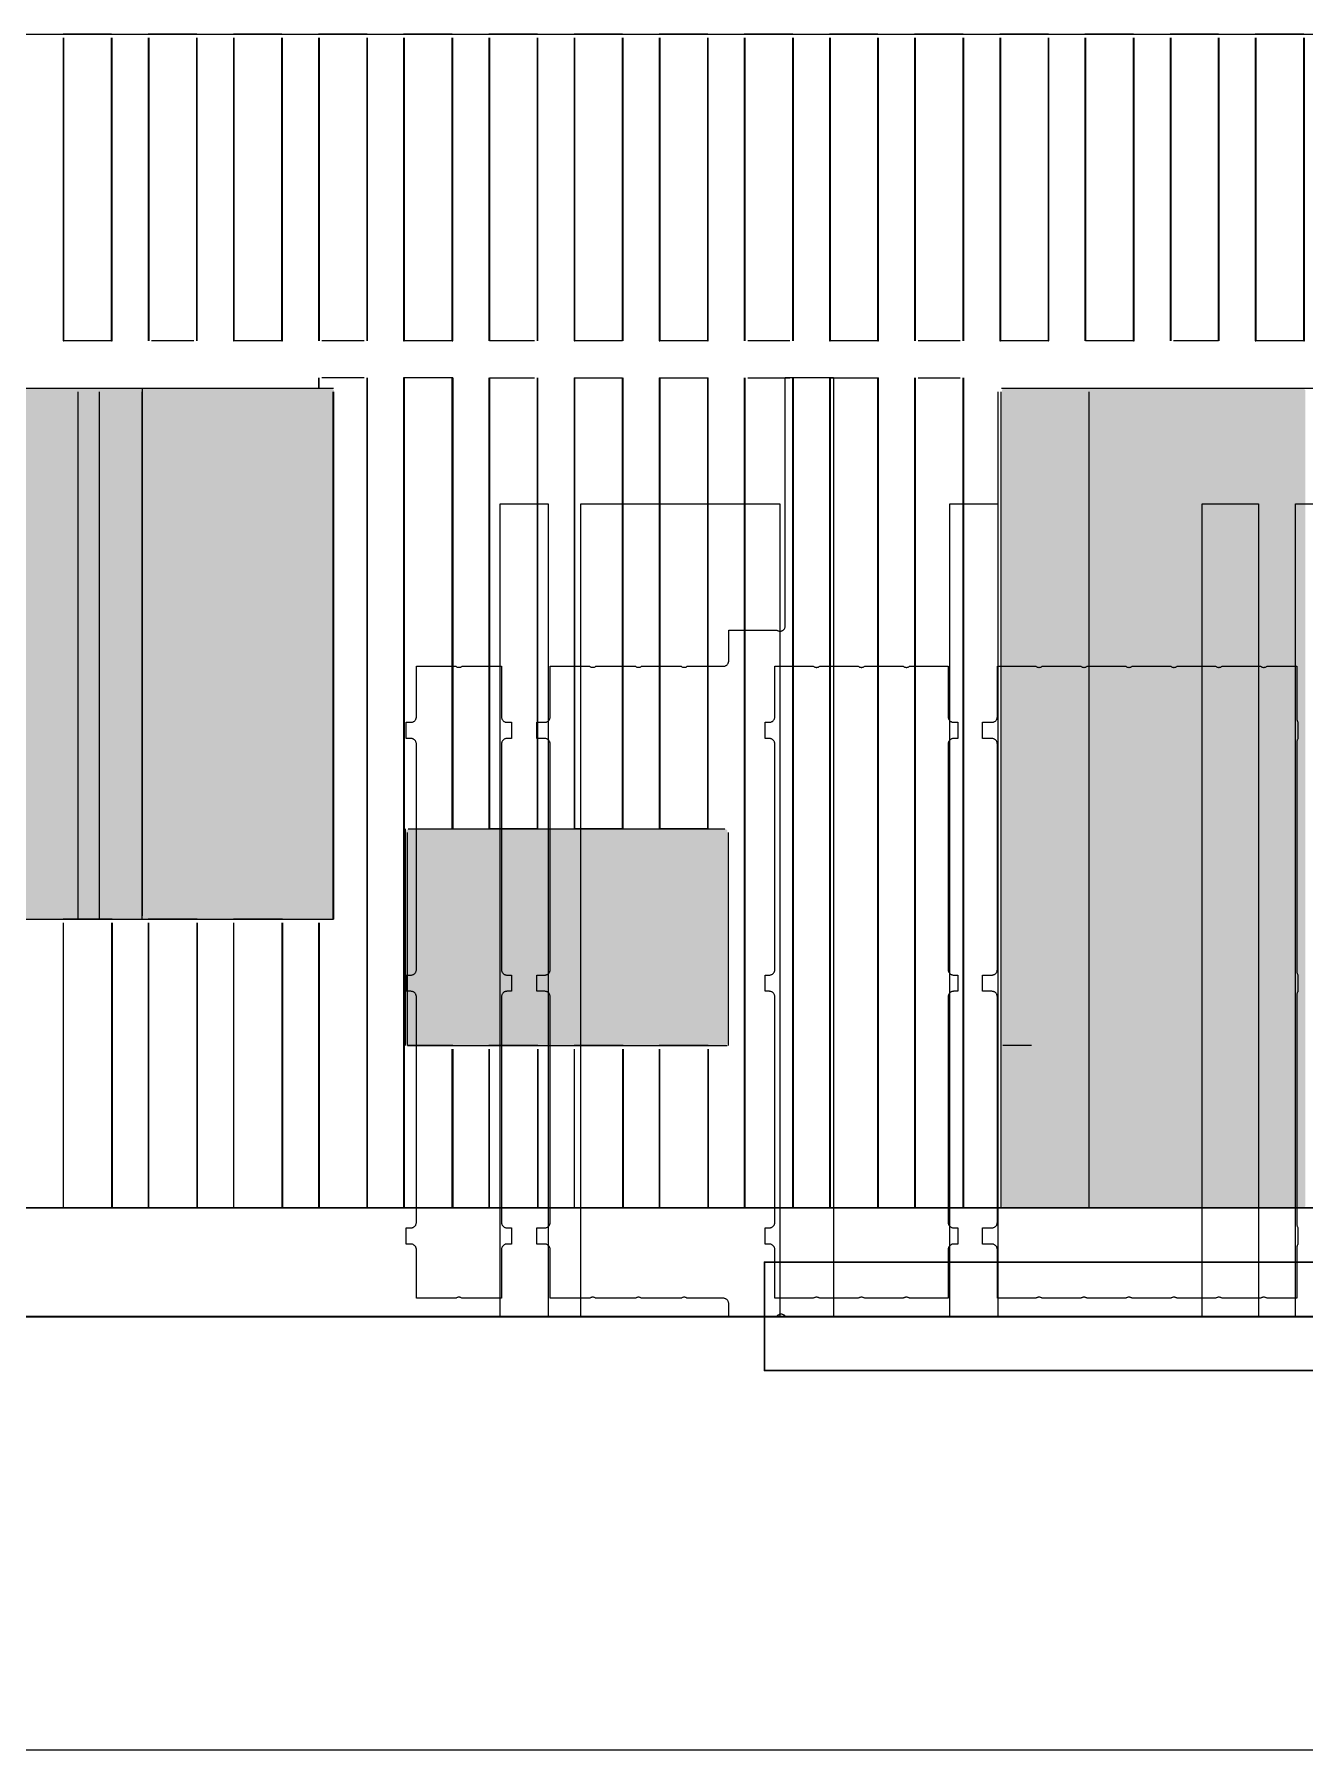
# Model space of a CAD drawing. Header units: millimetres. Extents: x 0 to 84100, y 0 to 59400.
# Drawn here: x 30615 to 34132, y 12940 to 17690 of the extents above; entities that cross this region are included whole.
import ezdxf

# ---------------------------------------------------------------- set-up
doc = ezdxf.new("R2010")
doc.units = ezdxf.units.MM
for name, color, linetype, lineweight in [('01_切断（構造・壁）', 7, 'Continuous', 35), ('09_立面の外形', 7, 'Continuous', 30), ('10_見えがかり', 7, 'Continuous', 13), ('12_見えがかり（ガラス）', 5, 'Continuous', 9), ('50_寸法', 3, 'Continuous', 9)]:
    doc.layers.add(name, color=color, linetype=linetype, lineweight=lineweight)

msp = doc.modelspace()

# ---------------------------------------------------------------- hatches: boundary and pattern name
at = {"layer": '12_見えがかり（ガラス）', "true_color": 0xdce9f2}
for points in [[(31439, 16709.7), (31444, 16704.7), (31444, 15244.7), (31439, 15239.7), (26479, 15239.7), (26474, 15244.7), (26474, 16704.7), (26479, 16709.7)], [(34129, 16709.7), (34134, 16704.7), (34134, 14444.7), (34129, 14439.7), (33299, 14439.7), (33294, 14444.7), (33294, 16704.7), (33299, 16709.7)], [(32529, 15489.7), (32534, 15484.7), (32534, 14894.7), (32529, 14889.7), (31649, 14889.7), (31644, 14894.7), (31644, 15484.7), (31649, 15489.7)]]:
    msp.add_hatch(color=8, dxfattribs=at).paths.add_polyline_path(points)

# ---------------------------------------------------------------- linework, layer by layer
at = {"layer": '01_切断（構造・壁）'}
msp.add_lwpolyline([(20194, 14139.7), (59906, 14139.7)], dxfattribs=at)
at = {"layer": '09_立面の外形'}
msp.add_lwpolyline([(55765.8, 13989.7), (32636.4, 13989.7), (32636.4, 14289.7), (34579, 14289.7), (34579, 14439.7), (23501.9, 14439.7)], dxfattribs=at)
at = {"layer": '10_見えがかり'}
for points in [[(26160.6, 17689.7), (34570.2, 17689.7)], [(30828.4, 17689.7), (30694.1, 17689.7)], [(30694.1, 17679.7), (30694.1, 16840.7)], [(30695.6, 17679.7), (30695.6, 16840.7)], [(30828.4, 16840.7), (30828.4, 17679.7)], [(30829.9, 16840.7), (30829.9, 17679.7)], [(31064.2, 17689.7), (30929.9, 17689.7)], [(30929.9, 17679.7), (30929.9, 16840.7)], [(30931.4, 17679.7), (30931.4, 16840.7)], [(31064.2, 16840.7), (31064.2, 17679.7)], [(31065.7, 16840.7), (31065.7, 17679.7)], [(31300, 17689.7), (31165.7, 17689.7)], [(31165.7, 17679.7), (31165.7, 16840.7)], [(31167.2, 17679.7), (31167.2, 16840.7)], [(31300, 16840.7), (31300, 17679.7)], [(31301.5, 16840.7), (31301.5, 17679.7)], [(31535.8, 17689.7), (31401.5, 17689.7)], [(31401.5, 17679.7), (31401.5, 16840.7)], [(31403.1, 17679.7), (31403.1, 16840.7)], [(31535.8, 16840.7), (31535.8, 17679.7)], [(31537.3, 16840.7), (31537.3, 17679.7)], [(31771.6, 17689.7), (31637.3, 17689.7)], [(31637.3, 17679.7), (31637.3, 16840.7)], [(31638.9, 17679.7), (31638.9, 16840.7)], [(31771.6, 16840.7), (31771.6, 17679.7)], [(31773.2, 16840.7), (31773.2, 17679.7)], [(32007.5, 17689.7), (31873.2, 17689.7)], [(31873.2, 17679.7), (31873.2, 16840.7)], [(31874.7, 17679.7), (31874.7, 16840.7)], [(32007.5, 16840.7), (32007.5, 17679.7)], [(32009, 16840.7), (32009, 17679.7)], [(32243.3, 17689.7), (32109, 17689.7)], [(32109, 17679.7), (32109, 16840.7)], [(32110.5, 17679.7), (32110.5, 16840.7)], [(32243.3, 16840.7), (32243.3, 17679.7)], [(32244.8, 16840.7), (32244.8, 17679.7)], [(32479.1, 17689.7), (32344.8, 17689.7)], [(32344.8, 17679.7), (32344.8, 16840.7)], [(32346.3, 17679.7), (32346.3, 16840.7)], [(32479.1, 16840.7), (32479.1, 17679.7)], [(32480.6, 16840.7), (32480.6, 17679.7)], [(32714.9, 17689.7), (32580.6, 17689.7)], [(32580.6, 17679.7), (32580.6, 16840.7)], [(32582.1, 17679.7), (32582.1, 16840.7)], [(32714.9, 16840.7), (32714.9, 17679.7)], [(32716.4, 16840.7), (32716.4, 17679.7)], [(32950.7, 17689.7), (32816.4, 17689.7)], [(32816.4, 17679.7), (32816.4, 16840.7)], [(32818, 17679.7), (32818, 16840.7)], [(32950.7, 16840.7), (32950.7, 17679.7)], [(32952.3, 16840.7), (32952.3, 17679.7)], [(33186.5, 17689.7), (33052.2, 17689.7)], [(33052.2, 17679.7), (33052.2, 16840.7)], [(33053.8, 17679.7), (33053.8, 16840.7)], [(33186.5, 16840.7), (33186.5, 17679.7)], [(33188.1, 16840.7), (33188.1, 17679.7)], [(33422.4, 17689.7), (33288.1, 17689.7)], [(33288.1, 17679.7), (33288.1, 16840.7)], [(33289.6, 17679.7), (33289.6, 16840.7)], [(33422.4, 16840.7), (33422.4, 17679.7)], [(33423.9, 16840.7), (33423.9, 17679.7)], [(33658.2, 17689.7), (33523.9, 17689.7)], [(33523.9, 17679.7), (33523.9, 16840.7)], [(33525.4, 17679.7), (33525.4, 16840.7)], [(33658.2, 16840.7), (33658.2, 17679.7)], [(33659.7, 16840.7), (33659.7, 17679.7)], [(33894, 17689.7), (33759.7, 17689.7)], [(33759.7, 17679.7), (33759.7, 16840.7)], [(33761.2, 17679.7), (33761.2, 16840.7)], [(33894, 16840.7), (33894, 17679.7)], [(33895.5, 16840.7), (33895.5, 17679.7)], [(34129.8, 17689.7), (33995.5, 17689.7)], [(33995.5, 17679.7), (33995.5, 16840.7)], [(33997, 17679.7), (33997, 16840.7)], [(34129.8, 16840.7), (34129.8, 17679.7)], [(34131.3, 16840.7), (34131.3, 17679.7)], [(30828.4, 16840.7), (30694.1, 16840.7)], [(30694.1, 16840.7), (30695.6, 16840.7)], [(30829.9, 16840.7), (30695.6, 16840.7)], [(30828.4, 16840.7), (30829.9, 16840.7)], [(31054.6, 16840.7), (30939.5, 16840.7)], [(31056.1, 16840.7), (30941, 16840.7)], [(31300, 16840.7), (31165.7, 16840.7)], [(31165.7, 16840.7), (31167.2, 16840.7)], [(31301.5, 16840.7), (31167.2, 16840.7)], [(31300, 16840.7), (31301.5, 16840.7)], [(31526.2, 16840.7), (31411.1, 16840.7)], [(31527.8, 16840.7), (31412.7, 16840.7)], [(31771.6, 16840.7), (31637.3, 16840.7)], [(31637.3, 16840.7), (31638.9, 16840.7)], [(31773.2, 16840.7), (31638.9, 16840.7)], [(31771.6, 16840.7), (31773.2, 16840.7)], [(31999.4, 16840.7), (31874.7, 16840.7)], [(31997.9, 16840.7), (31882.8, 16840.7)], [(32243.3, 16840.7), (32109, 16840.7)], [(32109, 16840.7), (32110.5, 16840.7)], [(32235.2, 16840.7), (32110.5, 16840.7)], [(32479.1, 16840.7), (32344.8, 16840.7)], [(32344.8, 16840.7), (32346.3, 16840.7)], [(32480.6, 16840.7), (32346.3, 16840.7)], [(32479.1, 16840.7), (32480.6, 16840.7)], [(32705.3, 16840.7), (32590.2, 16840.7)], [(32706.8, 16840.7), (32591.7, 16840.7)], [(32950.7, 16840.7), (32816.4, 16840.7)], [(32816.4, 16840.7), (32818, 16840.7)], [(32952.3, 16840.7), (32818, 16840.7)], [(32950.7, 16840.7), (32952.3, 16840.7)], [(33176.9, 16840.7), (33061.8, 16840.7)], [(33178.5, 16840.7), (33063.4, 16840.7)], [(33422.4, 16840.7), (33288.1, 16840.7)], [(33288.1, 16840.7), (33289.6, 16840.7)], [(33423.9, 16840.7), (33289.6, 16840.7)], [(33422.4, 16840.7), (33423.9, 16840.7)], [(33659.7, 16840.7), (33525.4, 16840.7)], [(33658.2, 16840.7), (33533.5, 16840.7)], [(33658.2, 16840.7), (33659.7, 16840.7)], [(33894, 16840.7), (33769.3, 16840.7)], [(33885.9, 16840.7), (33770.8, 16840.7)], [(34129.8, 16840.7), (33995.5, 16840.7)], [(33995.5, 16840.7), (33997, 16840.7)], [(34131.3, 16840.7), (33997, 16840.7)], [(34129.8, 16840.7), (34131.3, 16840.7)], [(31401.5, 16738.7), (31401.5, 16709.7)], [(31403.1, 16709.7), (31403.1, 16738.7)], [(31526.2, 16738.7), (31411.1, 16738.7)], [(31527.8, 16738.7), (31412.7, 16738.7)], [(31535.8, 14439.7), (31535.8, 16738.7)], [(31537.3, 14439.7), (31537.3, 16738.7)], [(31771.6, 16738.7), (31637.3, 16738.7)], [(31637.3, 16738.7), (31638.9, 16738.7)], [(31637.3, 16738.7), (31637.3, 14439.7)], [(31773.2, 16738.7), (31638.9, 16738.7)], [(31638.9, 16738.7), (31638.9, 14439.7)], [(31771.6, 15489.7), (31771.6, 16738.7)], [(31771.6, 16738.7), (31773.2, 16738.7)], [(31773.2, 16738.7), (31773.2, 15489.7)], [(31873.2, 16738.7), (31873.2, 15489.7)], [(31874.7, 16738.7), (31874.7, 15489.7)], [(31874.7, 16738.7), (31999.4, 16738.7)], [(31882.8, 16738.7), (31997.9, 16738.7)], [(32007.5, 15489.7), (32007.5, 16738.7)], [(32009, 15489.7), (32009, 16738.7)], [(32109, 16738.7), (32109, 15489.7)], [(32109, 16738.7), (32110.5, 16738.7)], [(32109, 16738.7), (32243.3, 16738.7)], [(32110.5, 16738.7), (32110.5, 15489.7)], [(32110.5, 16738.7), (32235.2, 16738.7)], [(32243.3, 15489.7), (32243.3, 16738.7)], [(32244.8, 15489.7), (32244.8, 16738.7)], [(32344.8, 16738.7), (32344.8, 15489.7)], [(32344.8, 16738.7), (32346.3, 16738.7)], [(32344.8, 16738.7), (32479.1, 16738.7)], [(32346.3, 16738.7), (32346.3, 15489.7)], [(32346.3, 16738.7), (32480.6, 16738.7)], [(32479.1, 15489.7), (32479.1, 16738.7)], [(32479.1, 16738.7), (32480.6, 16738.7)], [(32480.6, 15489.7), (32480.6, 16738.7)], [(32580.6, 16738.7), (32580.6, 14439.7)], [(32582.1, 16738.7), (32582.1, 14439.7)], [(32590.2, 16738.7), (32705.3, 16738.7)], [(32591.7, 16738.7), (32706.8, 16738.7)], [(32714.9, 14439.7), (32714.9, 16738.7)], [(32716.4, 14439.7), (32716.4, 16738.7)], [(32816.4, 16738.7), (32816.4, 14439.7)], [(32816.4, 16738.7), (32818, 16738.7)], [(32816.4, 16738.7), (32950.7, 16738.7)], [(32818, 16738.7), (32818, 14439.7)], [(32818, 16738.7), (32952.3, 16738.7)], [(32950.7, 14439.7), (32950.7, 16738.7)], [(32950.7, 16738.7), (32952.3, 16738.7)], [(32952.3, 14439.7), (32952.3, 16738.7)], [(33052.2, 16738.7), (33052.2, 14439.7)], [(33053.8, 16738.7), (33053.8, 14439.7)], [(33061.8, 16738.7), (33176.9, 16738.7)], [(33063.4, 16738.7), (33178.5, 16738.7)], [(33186.5, 14439.7), (33186.5, 16738.7)], [(33188.1, 14439.7), (33188.1, 16738.7)], [(26469.1, 16709.7), (31442.8, 16709.7)], [(30735.6, 15239.7), (30735.6, 16699.7)], [(30794.7, 15239.7), (30794.7, 16699.7)], [(30795, 15239.7), (30795, 16699.7)], [(30913.4, 15239.7), (30913.4, 16699.7)], [(30913.7, 15249.1), (30913.7, 16707.9)], [(31401.5, 16709.7), (31403.1, 16709.7)], [(31401.5, 16709.7), (31441.2, 16709.7)], [(31403.1, 16709.7), (31442.8, 16709.7)], [(31441.2, 16709.7), (31442.8, 16709.7)], [(31441.2, 16699.7), (31441.2, 15239.7)], [(31442.8, 16699.7), (31442.8, 15239.7)], [(31442.8, 16699.7), (31442.8, 15239.7)], [(33283.2, 14439.7), (33283.2, 16699.7)], [(33293.1, 16709.7), (34566.3, 16709.7)], [(33535.4, 14439.7), (33535.4, 16699.7)], [(31640.3, 15489.7), (31640.3, 14889.7)], [(31641.8, 14889.7), (31641.8, 15489.7)], [(31641.8, 15489.7), (31641.8, 14889.7)], [(31649.7, 15489.7), (31771.6, 15489.7)], [(31651.2, 15489.7), (31773.2, 15489.7)], [(31651.8, 15489.7), (32527, 15489.7)], [(31771.6, 15489.7), (31773.2, 15489.7)], [(31873.2, 15489.7), (32007.5, 15489.7)], [(31873.2, 15489.7), (31874.7, 15489.7)], [(32009, 15489.7), (31874.7, 15489.7)], [(32007.5, 15489.7), (32009, 15489.7)], [(32109, 15489.7), (32243.3, 15489.7)], [(32109, 15489.7), (32110.5, 15489.7)], [(32244.8, 15489.7), (32110.5, 15489.7)], [(32243.3, 15489.7), (32244.8, 15489.7)], [(32344.8, 15489.7), (32479.1, 15489.7)], [(32344.8, 15489.7), (32346.3, 15489.7)], [(32480.6, 15489.7), (32346.3, 15489.7)], [(32479.1, 15489.7), (32480.6, 15489.7)], [(32537, 14889.7), (32537, 15479.7)], [(26469.1, 15239.7), (31442.8, 15239.7)], [(30828.4, 15239.7), (30694.1, 15239.7)], [(30694.1, 15239.7), (30695.6, 15239.7)], [(30694.1, 15229.7), (30694.1, 14439.7)], [(30829.9, 15239.7), (30695.6, 15239.7)], [(30695.6, 14439.7), (30695.6, 15229.7)], [(30828.4, 15239.7), (30829.9, 15239.7)], [(30828.4, 15229.7), (30828.4, 14439.7)], [(30829.9, 15229.7), (30829.9, 14439.7)], [(31064.2, 15239.7), (30929.9, 15239.7)], [(30929.9, 15239.7), (30931.4, 15239.7)], [(30929.9, 15229.7), (30929.9, 14439.7)], [(31065.7, 15239.7), (30931.4, 15239.7)], [(30931.4, 14439.7), (30931.4, 15229.7)], [(31064.2, 15239.7), (31065.7, 15239.7)], [(31064.2, 15229.7), (31064.2, 14439.7)], [(31065.7, 15229.7), (31065.7, 14439.7)], [(31300, 15239.7), (31165.7, 15239.7)], [(31165.7, 15239.7), (31167.2, 15239.7)], [(31165.7, 15229.7), (31165.7, 14439.7)], [(31301.5, 15239.7), (31167.2, 15239.7)], [(31167.2, 14439.7), (31167.2, 15229.7)], [(31300, 15239.7), (31301.5, 15239.7)], [(31300, 15229.7), (31300, 14439.7)], [(31301.5, 15229.7), (31301.5, 14439.7)], [(31401.5, 15239.7), (31403.1, 15239.7)], [(31401.5, 15239.7), (31441.2, 15239.7)], [(31401.5, 15229.7), (31401.5, 14439.7)], [(31403.1, 15239.7), (31442.8, 15239.7)], [(31403.1, 15229.7), (31403.1, 14439.7)], [(31441.2, 15239.7), (31442.8, 15239.7)], [(31771.6, 14889.7), (31649.7, 14889.7)], [(31773.2, 14889.7), (31651.2, 14889.7)], [(31651.8, 14889.7), (32527, 14889.7)], [(31771.6, 14889.7), (31773.2, 14889.7)], [(31771.6, 14439.7), (31771.6, 14879.7)], [(31773.2, 14879.7), (31773.2, 14439.7)], [(32007.5, 14889.7), (31873.2, 14889.7)], [(31873.2, 14889.7), (31874.7, 14889.7)], [(31873.2, 14879.7), (31873.2, 14439.7)], [(32009, 14889.7), (31874.7, 14889.7)], [(31874.7, 14439.7), (31874.7, 14879.7)], [(32007.5, 14889.7), (32009, 14889.7)], [(32007.5, 14879.7), (32007.5, 14439.7)], [(32009, 14879.7), (32009, 14439.7)], [(32243.3, 14889.7), (32109, 14889.7)], [(32109, 14889.7), (32110.5, 14889.7)], [(32109, 14879.7), (32109, 14439.7)], [(32244.8, 14889.7), (32110.5, 14889.7)], [(32110.5, 14439.7), (32110.5, 14879.7)], [(32243.3, 14889.7), (32244.8, 14889.7)], [(32243.3, 14879.7), (32243.3, 14439.7)], [(32244.8, 14879.7), (32244.8, 14439.7)], [(32479.1, 14889.7), (32344.8, 14889.7)], [(32344.8, 14889.7), (32346.3, 14889.7)], [(32344.8, 14879.7), (32344.8, 14439.7)], [(32480.6, 14889.7), (32346.3, 14889.7)], [(32346.3, 14439.7), (32346.3, 14879.7)], [(32479.1, 14889.7), (32480.6, 14889.7)], [(32479.1, 14879.7), (32479.1, 14439.7)], [(32480.6, 14879.7), (32480.6, 14439.7)], [(33376.2, 14889.7), (33296.8, 14889.7)], [(26164.3, 14439.7), (33283.2, 14439.7)], [(30694.1, 14439.7), (30695.6, 14439.7)], [(30694.1, 14439.7), (30828.4, 14439.7)], [(30695.6, 14439.7), (30829.9, 14439.7)], [(30828.4, 14439.7), (30829.9, 14439.7)], [(30929.9, 14439.7), (30931.4, 14439.7)], [(30929.9, 14439.7), (31064.2, 14439.7)], [(30931.4, 14439.7), (31065.7, 14439.7)], [(31064.2, 14439.7), (31065.7, 14439.7)], [(31165.7, 14439.7), (31167.2, 14439.7)], [(31165.7, 14439.7), (31300, 14439.7)], [(31167.2, 14439.7), (31301.5, 14439.7)], [(31300, 14439.7), (31301.5, 14439.7)], [(31401.5, 14439.7), (31535.8, 14439.7)], [(31401.5, 14439.7), (31403.1, 14439.7)], [(31537.3, 14439.7), (31403.1, 14439.7)], [(31535.8, 14439.7), (31537.3, 14439.7)], [(31637.3, 14439.7), (31638.9, 14439.7)], [(31637.3, 14439.7), (31771.6, 14439.7)], [(31638.9, 14439.7), (31773.2, 14439.7)], [(31771.6, 14439.7), (31773.2, 14439.7)], [(31873.2, 14439.7), (31874.7, 14439.7)], [(31873.2, 14439.7), (32007.5, 14439.7)], [(31874.7, 14439.7), (32009, 14439.7)], [(32007.5, 14439.7), (32009, 14439.7)], [(32109, 14439.7), (32110.5, 14439.7)], [(32109, 14439.7), (32243.3, 14439.7)], [(32110.5, 14439.7), (32244.8, 14439.7)], [(32243.3, 14439.7), (32244.8, 14439.7)], [(32344.8, 14439.7), (32346.3, 14439.7)], [(32344.8, 14439.7), (32479.1, 14439.7)], [(32346.3, 14439.7), (32480.6, 14439.7)], [(32479.1, 14439.7), (32480.6, 14439.7)], [(32580.6, 14439.7), (32714.9, 14439.7)], [(32580.6, 14439.7), (32582.1, 14439.7)], [(32716.4, 14439.7), (32582.1, 14439.7)], [(32714.9, 14439.7), (32716.4, 14439.7)], [(32816.4, 14439.7), (32950.7, 14439.7)], [(32816.4, 14439.7), (32818, 14439.7)], [(32952.3, 14439.7), (32818, 14439.7)], [(32950.7, 14439.7), (32952.3, 14439.7)], [(33052.2, 14439.7), (33186.5, 14439.7)], [(33052.2, 14439.7), (33053.8, 14439.7)], [(33188.1, 14439.7), (33053.8, 14439.7)], [(33186.5, 14439.7), (33188.1, 14439.7)], [(33283.2, 14439.7), (33290.9, 14439.7)], [(33386.1, 14439.7), (33296.8, 14439.7)], [(33386.7, 14439.7), (33403.2, 14439.7)], [(33403.2, 14439.7), (33436.3, 14439.7)], [(33436.3, 14439.7), (33469.3, 14439.7)], [(33469.3, 14439.7), (33502.4, 14439.7)], [(33535.4, 14439.7), (33502.4, 14439.7)], [(33535.4, 14439.7), (33537.4, 14439.7)], [(33537.4, 14439.7), (33539.4, 14439.7)], [(33539.4, 14439.7), (33541.3, 14439.7)], [(33545.3, 14439.7), (33547.2, 14439.7)], [(33547.2, 14439.7), (33549.2, 14439.7)], [(33549.2, 14439.7), (33551.2, 14439.7)], [(33555.1, 14439.7), (33557.1, 14439.7)], [(33557.1, 14439.7), (33559, 14439.7)], [(34158.6, 14439.7), (33569.5, 14439.7)], [(32636.4, 13989.7), (32636.4, 14289.7)], [(32636.4, 14289.7), (34572.3, 14289.7)], [(32636.4, 13989.7), (34831.7, 13989.7)]]:
    msp.add_lwpolyline(points, dxfattribs=at)
at = {"layer": '12_立面_外構・樹木'}
for points in [[(32005.9, 14339.7), (32005.9, 14340.1), (32005.9, 14384.3), (32005.9, 14384.7), (32006.3, 14384.7), (32028.2, 14384.7), (32029.6, 14384.8), (32031.1, 14385), (32032.5, 14385.4), (32033.9, 14385.8), (32035.2, 14386.5), (32036.5, 14387.2), (32037.7, 14388.1), (32038.8, 14389.1), (32039.8, 14390.2), (32040.6, 14391.4), (32041.4, 14392.6), (32042, 14394), (32042.5, 14395.4), (32042.9, 14396.8), (32043.1, 14398.2), (32043.2, 14399.7), (32043.2, 15024.7), (32043.1, 15026.2), (32042.9, 15027.6), (32042.5, 15029.1), (32042, 15030.4), (32041.4, 15031.8), (32040.6, 15033), (32039.8, 15034.2), (32038.8, 15035.3), (32037.7, 15036.3), (32036.5, 15037.2), (32035.2, 15037.9), (32033.9, 15038.6), (32032.5, 15039.1), (32031.1, 15039.4), (32029.6, 15039.6), (32028.2, 15039.7), (32006.3, 15039.7), (32005.9, 15039.7), (32005.9, 15040.1), (32005.9, 15084.3), (32005.9, 15084.7), (32006.3, 15084.7), (32028.2, 15084.7), (32029.6, 15084.8), (32031.1, 15085), (32032.5, 15085.4), (32033.9, 15085.8), (32035.2, 15086.5), (32036.5, 15087.2), (32037.7, 15088.1), (32038.8, 15089.1), (32039.8, 15090.2), (32040.6, 15091.4), (32041.4, 15092.6), (32042, 15094), (32042.5, 15095.4), (32042.9, 15096.8), (32043.1, 15098.2), (32043.2, 15099.7), (32043.2, 15724.7), (32043.1, 15726.2), (32042.9, 15727.6), (32042.5, 15729.1), (32042, 15730.4), (32041.4, 15731.8), (32040.6, 15733), (32039.8, 15734.2), (32038.8, 15735.3), (32037.7, 15736.3), (32036.5, 15737.2), (32035.2, 15737.9), (32033.9, 15738.6), (32032.5, 15739.1), (32031.1, 15739.4), (32029.6, 15739.6), (32028.2, 15739.7), (32006.3, 15739.7), (32005.9, 15739.7), (32005.9, 15740.1), (32005.9, 15784.3), (32005.9, 15784.7), (32006.3, 15784.7), (32028.2, 15784.7), (32029.6, 15784.8), (32031.1, 15785), (32032.5, 15785.4), (32033.9, 15785.8), (32035.2, 15786.5), (32036.5, 15787.2), (32037.7, 15788.1), (32038.8, 15789.1), (32039.8, 15790.2), (32040.6, 15791.4), (32041.4, 15792.6), (32042, 15794), (32042.5, 15795.4), (32042.9, 15796.8), (32043.1, 15798.2), (32043.2, 15799.7), (32043.2, 15939.3), (32043.2, 15939.7), (32043.5, 15939.7), (32151.8, 15939.7), (32152.1, 15939.7), (32152.3, 15939.6), (32153.2, 15939), (32154.5, 15938.3), (32155.9, 15937.7), (32157.3, 15937.3), (32158.7, 15937), (32160.2, 15936.9), (32161.7, 15936.9), (32163.1, 15937), (32164.6, 15937.3), (32166, 15937.7), (32167.4, 15938.3), (32168.6, 15939), (32169.6, 15939.6), (32169.7, 15939.7), (32170.1, 15939.7), (32278.3, 15939.7), (32278.7, 15939.7), (32278.9, 15939.6), (32279.8, 15939), (32281.1, 15938.3), (32282.5, 15937.7), (32283.9, 15937.3), (32285.3, 15937), (32286.8, 15936.9), (32288.2, 15936.9), (32289.7, 15937), (32291.2, 15937.3), (32292.6, 15937.7), (32293.9, 15938.3), (32295.2, 15939), (32296.2, 15939.6), (32296.3, 15939.7), (32296.7, 15939.7), (32404.9, 15939.7), (32405.3, 15939.7), (32405.4, 15939.6), (32406.4, 15939), (32407.7, 15938.3), (32409, 15937.7), (32410.4, 15937.3), (32411.9, 15937), (32413.3, 15936.9), (32414.8, 15936.9), (32416.3, 15937), (32417.7, 15937.3), (32419.1, 15937.7), (32420.5, 15938.3), (32421.8, 15939), (32422.7, 15939.6), (32422.9, 15939.7), (32423.2, 15939.7), (32522.4, 15939.7), (32523.8, 15939.8), (32525.3, 15940), (32526.7, 15940.4), (32528.1, 15940.8), (32529.4, 15941.5), (32530.7, 15942.2), (32531.9, 15943.1), (32533, 15944.1), (32534, 15945.2), (32534.8, 15946.4), (32535.6, 15947.6), (32536.2, 15949), (32536.7, 15950.4), (32537.1, 15951.8), (32537.3, 15953.2), (32537.4, 15954.7), (32537.4, 16039.3), (32537.4, 16039.7), (32537.7, 16039.7), (32670.1, 16039.7), (32670.5, 16039.7), (32670.8, 16039.5), (32671.3, 16039.1), (32672.6, 16038.5), (32673.9, 16037.9), (32675.3, 16037.5), (32676.7, 16037.2), (32678.2, 16037), (32679.6, 16037), (32681, 16037.1), (32682.4, 16037.4), (32683.8, 16037.8), (32685.2, 16038.3), (32686.5, 16038.9), (32687.7, 16039.7), (32688.8, 16040.6), (32689.9, 16041.6), (32690.8, 16042.7), (32691.7, 16043.8), (32692.4, 16045.1), (32693, 16046.4), (32693.5, 16047.7), (32693.8, 16049.1), (32694, 16050.6), (32694.1, 16052), (32694.1, 16739.3), (32694.1, 16739.7), (32694.4, 16739.7), (32826.8, 16739.7), (32827.2, 16739.7), (32827.2, 16739.3), (32827.2, 14140.1), (32827.2, 14139.7), (32826.8, 14139.7), (32694.4, 14139.7), (32694.1, 14139.7), (32693.8, 14140), (32693.4, 14140.5), (32692.4, 14141.6), (32691.2, 14142.5), (32690, 14143.3), (32688.7, 14144), (32687.3, 14144.6), (32685.9, 14145), (32684.5, 14145.3), (32683, 14145.4), (32681.6, 14145.4), (32680.1, 14145.3), (32678.6, 14145), (32677.2, 14144.6), (32675.9, 14144), (32674.6, 14143.3), (32673.4, 14142.5), (32672.2, 14141.6), (32671.2, 14140.5), (32670.8, 14140), (32670.5, 14139.7), (32670.1, 14139.7), (32537.7, 14139.7), (32537.4, 14139.7), (32537.4, 14140.1), (32537.4, 14174.7), (32537.3, 14176.2), (32537.1, 14177.6), (32536.7, 14179.1), (32536.2, 14180.4), (32535.6, 14181.8), (32534.8, 14183), (32534, 14184.2), (32533, 14185.3), (32531.9, 14186.3), (32530.7, 14187.2), (32529.4, 14187.9), (32528.1, 14188.6), (32526.7, 14189.1), (32525.3, 14189.4), (32523.8, 14189.6), (32522.4, 14189.7), (32423.2, 14189.7), (32422.9, 14189.7), (32422.7, 14189.8), (32421.8, 14190.4), (32420.5, 14191.1), (32419.1, 14191.7), (32417.7, 14192.1), (32416.3, 14192.4), (32414.8, 14192.6), (32413.3, 14192.6), (32411.9, 14192.4), (32410.4, 14192.1), (32409, 14191.7), (32407.7, 14191.1), (32406.4, 14190.4), (32405.4, 14189.8), (32405.3, 14189.7), (32404.9, 14189.7), (32296.7, 14189.7), (32296.3, 14189.7), (32296.2, 14189.8), (32295.2, 14190.4), (32293.9, 14191.1), (32292.6, 14191.7), (32291.2, 14192.1), (32289.7, 14192.4), (32288.2, 14192.6), (32286.8, 14192.6), (32285.3, 14192.4), (32283.9, 14192.1), (32282.5, 14191.7), (32281.1, 14191.1), (32279.8, 14190.4), (32278.9, 14189.8), (32278.7, 14189.7), (32278.3, 14189.7), (32170.1, 14189.7), (32169.7, 14189.7), (32169.6, 14189.8), (32168.6, 14190.4), (32167.4, 14191.1), (32166, 14191.7), (32164.6, 14192.1), (32163.1, 14192.4), (32161.7, 14192.6), (32160.2, 14192.6), (32158.7, 14192.4), (32157.3, 14192.1), (32155.9, 14191.7), (32154.5, 14191.1), (32153.2, 14190.4), (32152.3, 14189.8), (32152.1, 14189.7), (32151.8, 14189.7), (32043.5, 14189.7), (32043.2, 14189.7), (32043.2, 14190.1), (32043.2, 14324.7), (32043.1, 14326.2), (32042.9, 14327.6), (32042.5, 14329.1), (32042, 14330.4), (32041.4, 14331.8), (32040.6, 14333), (32039.8, 14334.2), (32038.8, 14335.3), (32037.7, 14336.3), (32036.5, 14337.2), (32035.2, 14337.9), (32033.9, 14338.6), (32032.5, 14339.1), (32031.1, 14339.4), (32029.6, 14339.6), (32028.2, 14339.7), (32006.3, 14339.7), (32005.9, 14339.7)], [(31904.5, 14139.7), (31904.5, 14140.1), (31904.5, 16389.3), (31904.5, 16389.7), (31904.9, 16389.7), (32037.3, 16389.7), (32037.6, 16389.7), (32037.7, 16389.3), (32037.7, 14140.1), (32037.6, 14139.7), (32037.3, 14139.7), (31904.9, 14139.7), (31904.5, 14139.7)], [(32128.2, 14139.7), (32128.2, 14140.1), (32128.2, 16389.3), (32128.2, 16389.7), (32128.6, 16389.7), (32678.4, 16389.7), (32678.8, 16389.7), (32678.8, 16389.3), (32678.8, 14140.1), (32678.8, 14139.7), (32678.4, 14139.7), (32128.6, 14139.7), (32128.2, 14139.7)], [(33149.7, 14139.7), (33149.6, 14140.1), (33149.6, 16389.3), (33149.7, 16389.7), (33150, 16389.7), (33282.4, 16389.7), (33282.8, 16389.7), (33282.8, 16389.3), (33282.8, 14140.1), (33282.8, 14139.7), (33282.4, 14139.7), (33150, 14139.7), (33149.7, 14139.7)], [(33848.8, 14139.7), (33848.8, 14140.1), (33848.8, 16389.3), (33848.8, 16389.7), (33849.1, 16389.7), (34003.6, 16389.7), (34004, 16389.7), (34004, 16389.3), (34004, 14140.1), (34004, 14139.7), (34003.6, 14139.7), (33849.1, 14139.7), (33848.8, 14139.7)], [(34107, 14139.7), (34107, 14140.1), (34107, 16389.3), (34107, 16389.7), (34107.4, 16389.7), (34239.8, 16389.7), (34240.1, 16389.7), (34240.2, 16389.3), (34240.2, 14140.1), (34240.1, 14139.7), (34239.8, 14139.7), (34107.4, 14139.7), (34107, 14139.7)], [(31644.4, 14339.7), (31644.3, 14340.1), (31644.3, 14384.3), (31644.4, 14384.7), (31644.7, 14384.7), (31657.5, 14384.7), (31659, 14384.8), (31660.5, 14385), (31661.9, 14385.4), (31663.3, 14385.8), (31664.6, 14386.5), (31665.9, 14387.2), (31667, 14388.1), (31668.1, 14389.1), (31669.1, 14390.2), (31670, 14391.4), (31670.8, 14392.6), (31671.4, 14394), (31671.9, 14395.4), (31672.2, 14396.8), (31672.5, 14398.2), (31672.5, 14399.7), (31672.5, 15024.7), (31672.5, 15026.2), (31672.2, 15027.6), (31671.9, 15029.1), (31671.4, 15030.4), (31670.8, 15031.8), (31670, 15033), (31669.1, 15034.2), (31668.1, 15035.3), (31667, 15036.3), (31665.9, 15037.2), (31664.6, 15037.9), (31663.3, 15038.6), (31661.9, 15039.1), (31660.5, 15039.4), (31659, 15039.6), (31657.5, 15039.7), (31644.7, 15039.7), (31644.4, 15039.7), (31644.3, 15040.1), (31644.3, 15084.3), (31644.4, 15084.7), (31644.7, 15084.7), (31657.5, 15084.7), (31659, 15084.8), (31660.5, 15085), (31661.9, 15085.4), (31663.3, 15085.8), (31664.6, 15086.5), (31665.9, 15087.2), (31667, 15088.1), (31668.1, 15089.1), (31669.1, 15090.2), (31670, 15091.4), (31670.8, 15092.6), (31671.4, 15094), (31671.9, 15095.4), (31672.2, 15096.8), (31672.5, 15098.2), (31672.5, 15099.7), (31672.5, 15724.7), (31672.5, 15726.2), (31672.2, 15727.6), (31671.9, 15729.1), (31671.4, 15730.4), (31670.8, 15731.8), (31670, 15733), (31669.1, 15734.2), (31668.1, 15735.3), (31667, 15736.3), (31665.9, 15737.2), (31664.6, 15737.9), (31663.3, 15738.6), (31661.9, 15739.1), (31660.5, 15739.4), (31659, 15739.6), (31657.5, 15739.7), (31644.7, 15739.7), (31644.4, 15739.7), (31644.3, 15740.1), (31644.3, 15784.3), (31644.4, 15784.7), (31644.7, 15784.7), (31657.5, 15784.7), (31659, 15784.8), (31660.5, 15785), (31661.9, 15785.4), (31663.3, 15785.8), (31664.6, 15786.5), (31665.9, 15787.2), (31667, 15788.1), (31668.1, 15789.1), (31669.1, 15790.2), (31670, 15791.4), (31670.8, 15792.6), (31671.4, 15794), (31671.9, 15795.4), (31672.2, 15796.8), (31672.5, 15798.2), (31672.5, 15799.7), (31672.5, 15939.3), (31672.5, 15939.7), (31672.9, 15939.7), (31781.1, 15939.7), (31781.5, 15939.7), (31781.7, 15939.6), (31782.6, 15939), (31783.9, 15938.3), (31785.3, 15937.7), (31786.7, 15937.3), (31788.1, 15937), (31789.6, 15936.9), (31791, 15936.9), (31792.5, 15937), (31793.9, 15937.3), (31795.4, 15937.7), (31796.7, 15938.3), (31798, 15939), (31799, 15939.6), (31799.1, 15939.7), (31799.5, 15939.7), (31907.7, 15939.7), (31908.1, 15939.7), (31908.1, 15939.3), (31908.1, 15799.7), (31908.2, 15798.2), (31908.4, 15796.8), (31908.7, 15795.4), (31909.2, 15794), (31909.9, 15792.6), (31910.6, 15791.4), (31911.5, 15790.2), (31912.5, 15789.1), (31913.6, 15788.1), (31914.8, 15787.2), (31916, 15786.5), (31917.3, 15785.8), (31918.7, 15785.4), (31920.2, 15785), (31921.6, 15784.8), (31923.1, 15784.7), (31935.9, 15784.7), (31936.2, 15784.7), (31936.3, 15784.3), (31936.3, 15740.1), (31936.2, 15739.7), (31935.9, 15739.7), (31923.1, 15739.7), (31921.6, 15739.6), (31920.2, 15739.4), (31918.7, 15739.1), (31917.3, 15738.6), (31916, 15737.9), (31914.8, 15737.2), (31913.6, 15736.3), (31912.5, 15735.3), (31911.5, 15734.2), (31910.6, 15733), (31909.9, 15731.8), (31909.2, 15730.4), (31908.7, 15729.1), (31908.4, 15727.6), (31908.2, 15726.2), (31908.1, 15724.7), (31908.1, 15099.7), (31908.2, 15098.2), (31908.4, 15096.8), (31908.7, 15095.4), (31909.2, 15094), (31909.9, 15092.6), (31910.6, 15091.4), (31911.5, 15090.2), (31912.5, 15089.1), (31913.6, 15088.1), (31914.8, 15087.2), (31916, 15086.5), (31917.3, 15085.8), (31918.7, 15085.4), (31920.2, 15085), (31921.6, 15084.8), (31923.1, 15084.7), (31935.9, 15084.7), (31936.2, 15084.7), (31936.3, 15084.3), (31936.3, 15040.1), (31936.2, 15039.7), (31935.9, 15039.7), (31923.1, 15039.7), (31921.6, 15039.6), (31920.2, 15039.4), (31918.7, 15039.1), (31917.3, 15038.6), (31916, 15037.9), (31914.8, 15037.2), (31913.6, 15036.3), (31912.5, 15035.3), (31911.5, 15034.2), (31910.6, 15033), (31909.9, 15031.8), (31909.2, 15030.4), (31908.7, 15029.1), (31908.4, 15027.6), (31908.2, 15026.2), (31908.1, 15024.7), (31908.1, 14399.7), (31908.2, 14398.2), (31908.4, 14396.8), (31908.7, 14395.4), (31909.2, 14394), (31909.9, 14392.6), (31910.6, 14391.4), (31911.5, 14390.2), (31912.5, 14389.1), (31913.6, 14388.1), (31914.8, 14387.2), (31916, 14386.5), (31917.3, 14385.8), (31918.7, 14385.4), (31920.2, 14385), (31921.6, 14384.8), (31923.1, 14384.7), (31935.9, 14384.7), (31936.2, 14384.7), (31936.3, 14384.3), (31936.3, 14340.1), (31936.2, 14339.7), (31935.9, 14339.7), (31923.1, 14339.7), (31921.6, 14339.6), (31920.2, 14339.4), (31918.7, 14339.1), (31917.3, 14338.6), (31916, 14337.9), (31914.8, 14337.2), (31913.6, 14336.3), (31912.5, 14335.3), (31911.5, 14334.2), (31910.6, 14333), (31909.9, 14331.8), (31909.2, 14330.4), (31908.7, 14329.1), (31908.4, 14327.6), (31908.2, 14326.2), (31908.1, 14324.7), (31908.1, 14190.1), (31908.1, 14189.7), (31907.7, 14189.7), (31799.5, 14189.7), (31799.1, 14189.7), (31799, 14189.8), (31798, 14190.4), (31796.7, 14191.1), (31795.4, 14191.7), (31793.9, 14192.1), (31792.5, 14192.4), (31791, 14192.6), (31789.6, 14192.6), (31788.1, 14192.4), (31786.7, 14192.1), (31785.3, 14191.7), (31783.9, 14191.1), (31782.6, 14190.4), (31781.7, 14189.8), (31781.5, 14189.7), (31781.1, 14189.7), (31672.9, 14189.7), (31672.5, 14189.7), (31672.5, 14190.1), (31672.5, 14324.7), (31672.5, 14326.2), (31672.2, 14327.6), (31671.9, 14329.1), (31671.4, 14330.4), (31670.8, 14331.8), (31670, 14333), (31669.1, 14334.2), (31668.1, 14335.3), (31667, 14336.3), (31665.9, 14337.2), (31664.6, 14337.9), (31663.3, 14338.6), (31661.9, 14339.1), (31660.5, 14339.4), (31659, 14339.6), (31657.5, 14339.7), (31644.7, 14339.7), (31644.4, 14339.7)], [(32637.9, 14339.7), (32637.9, 14340.1), (32637.9, 14384.3), (32637.9, 14384.7), (32638.2, 14384.7), (32650, 14384.7), (32651.4, 14384.8), (32652.9, 14385), (32654.3, 14385.4), (32655.7, 14385.8), (32657, 14386.5), (32658.3, 14387.2), (32659.5, 14388.1), (32660.6, 14389.1), (32661.6, 14390.2), (32662.4, 14391.4), (32663.2, 14392.6), (32663.8, 14394), (32664.3, 14395.4), (32664.7, 14396.8), (32664.9, 14398.2), (32665, 14399.7), (32665, 15024.7), (32664.9, 15026.2), (32664.7, 15027.6), (32664.3, 15029.1), (32663.8, 15030.4), (32663.2, 15031.8), (32662.4, 15033), (32661.6, 15034.2), (32660.6, 15035.3), (32659.5, 15036.3), (32658.3, 15037.2), (32657, 15037.9), (32655.7, 15038.6), (32654.3, 15039.1), (32652.9, 15039.4), (32651.4, 15039.6), (32650, 15039.7), (32638.2, 15039.7), (32637.9, 15039.7), (32637.9, 15040.1), (32637.9, 15084.3), (32637.9, 15084.7), (32638.2, 15084.7), (32650, 15084.7), (32651.4, 15084.8), (32652.9, 15085), (32654.3, 15085.4), (32655.7, 15085.8), (32657, 15086.5), (32658.3, 15087.2), (32659.5, 15088.1), (32660.6, 15089.1), (32661.6, 15090.2), (32662.4, 15091.4), (32663.2, 15092.6), (32663.8, 15094), (32664.3, 15095.4), (32664.7, 15096.8), (32664.9, 15098.2), (32665, 15099.7), (32665, 15724.7), (32664.9, 15726.2), (32664.7, 15727.6), (32664.3, 15729.1), (32663.8, 15730.4), (32663.2, 15731.8), (32662.4, 15733), (32661.6, 15734.2), (32660.6, 15735.3), (32659.5, 15736.3), (32658.3, 15737.2), (32657, 15737.9), (32655.7, 15738.6), (32654.3, 15739.1), (32652.9, 15739.4), (32651.4, 15739.6), (32650, 15739.7), (32638.2, 15739.7), (32637.9, 15739.7), (32637.9, 15740.1), (32637.9, 15784.3), (32637.9, 15784.7), (32638.2, 15784.7), (32650, 15784.7), (32651.4, 15784.8), (32652.9, 15785), (32654.3, 15785.4), (32655.7, 15785.8), (32657, 15786.5), (32658.3, 15787.2), (32659.5, 15788.1), (32660.6, 15789.1), (32661.6, 15790.2), (32662.4, 15791.4), (32663.2, 15792.6), (32663.8, 15794), (32664.3, 15795.4), (32664.7, 15796.8), (32664.9, 15798.2), (32665, 15799.7), (32665, 15939.3), (32665, 15939.7), (32665.3, 15939.7), (32771.2, 15939.7), (32771.6, 15939.7), (32771.6, 15939.7), (32772.8, 15938.9), (32774.1, 15938.2), (32775.5, 15937.6), (32776.9, 15937.2), (32778.3, 15936.9), (32779.8, 15936.8), (32781.2, 15936.8), (32782.7, 15936.9), (32784.2, 15937.2), (32785.6, 15937.6), (32786.9, 15938.2), (32788.2, 15938.9), (32789.4, 15939.7), (32789.4, 15939.7), (32789.8, 15939.7), (32895.7, 15939.7), (32896, 15939.7), (32896, 15939.7), (32897.3, 15938.9), (32898.6, 15938.2), (32899.9, 15937.6), (32901.3, 15937.2), (32902.8, 15936.9), (32904.2, 15936.8), (32905.7, 15936.8), (32907.2, 15936.9), (32908.6, 15937.2), (32910, 15937.6), (32911.4, 15938.2), (32912.7, 15938.9), (32913.9, 15939.7), (32913.9, 15939.7), (32914.3, 15939.7), (33020.1, 15939.7), (33020.5, 15939.7), (33020.5, 15939.7), (33021.7, 15938.9), (33023, 15938.2), (33024.4, 15937.6), (33025.8, 15937.2), (33027.2, 15936.9), (33028.7, 15936.8), (33030.2, 15936.8), (33031.6, 15936.9), (33033.1, 15937.2), (33034.5, 15937.6), (33035.9, 15938.2), (33037.2, 15938.9), (33038.4, 15939.7), (33038.4, 15939.7), (33038.8, 15939.7), (33144.6, 15939.7), (33145, 15939.7), (33145, 15939.3), (33145, 15799.7), (33145.1, 15798.2), (33145.3, 15796.8), (33145.6, 15795.4), (33146.1, 15794), (33146.8, 15792.6), (33147.5, 15791.4), (33148.4, 15790.2), (33149.4, 15789.1), (33150.5, 15788.1), (33151.6, 15787.2), (33152.9, 15786.5), (33154.2, 15785.8), (33155.6, 15785.4), (33157.1, 15785), (33158.5, 15784.8), (33160, 15784.7), (33171.7, 15784.7), (33172.1, 15784.7), (33172.1, 15784.3), (33172.1, 15740.1), (33172.1, 15739.7), (33171.7, 15739.7), (33160, 15739.7), (33158.5, 15739.6), (33157.1, 15739.4), (33155.6, 15739.1), (33154.2, 15738.6), (33152.9, 15737.9), (33151.6, 15737.2), (33150.5, 15736.3), (33149.4, 15735.3), (33148.4, 15734.2), (33147.5, 15733), (33146.8, 15731.8), (33146.1, 15730.4), (33145.6, 15729.1), (33145.3, 15727.6), (33145.1, 15726.2), (33145, 15724.7), (33145, 15099.7), (33145.1, 15098.2), (33145.3, 15096.8), (33145.6, 15095.4), (33146.1, 15094), (33146.8, 15092.6), (33147.5, 15091.4), (33148.4, 15090.2), (33149.4, 15089.1), (33150.5, 15088.1), (33151.6, 15087.2), (33152.9, 15086.5), (33154.2, 15085.8), (33155.6, 15085.4), (33157.1, 15085), (33158.5, 15084.8), (33160, 15084.7), (33171.7, 15084.7), (33172.1, 15084.7), (33172.1, 15084.3), (33172.1, 15040.1), (33172.1, 15039.7), (33171.7, 15039.7), (33160, 15039.7), (33158.5, 15039.6), (33157.1, 15039.4), (33155.6, 15039.1), (33154.2, 15038.6), (33152.9, 15037.9), (33151.6, 15037.2), (33150.5, 15036.3), (33149.4, 15035.3), (33148.4, 15034.2), (33147.5, 15033), (33146.8, 15031.8), (33146.1, 15030.4), (33145.6, 15029.1), (33145.3, 15027.6), (33145.1, 15026.2), (33145, 15024.7), (33145, 14399.7), (33145.1, 14398.2), (33145.3, 14396.8), (33145.6, 14395.4), (33146.1, 14394), (33146.8, 14392.6), (33147.5, 14391.4), (33148.4, 14390.2), (33149.4, 14389.1), (33150.5, 14388.1), (33151.6, 14387.2), (33152.9, 14386.5), (33154.2, 14385.8), (33155.6, 14385.4), (33157.1, 14385), (33158.5, 14384.8), (33160, 14384.7), (33171.7, 14384.7), (33172.1, 14384.7), (33172.1, 14384.3), (33172.1, 14340.1), (33172.1, 14339.7), (33171.7, 14339.7), (33160, 14339.7), (33158.5, 14339.6), (33157.1, 14339.4), (33155.6, 14339.1), (33154.2, 14338.6), (33152.9, 14337.9), (33151.6, 14337.2), (33150.5, 14336.3), (33149.4, 14335.3), (33148.4, 14334.2), (33147.5, 14333), (33146.8, 14331.8), (33146.1, 14330.4), (33145.6, 14329.1), (33145.3, 14327.6), (33145.1, 14326.2), (33145, 14324.7), (33145, 14190.1), (33145, 14189.7), (33144.6, 14189.7), (33038.8, 14189.7), (33038.4, 14189.7), (33038.4, 14189.7), (33037.2, 14190.5), (33035.9, 14191.2), (33034.5, 14191.8), (33033.1, 14192.2), (33031.6, 14192.5), (33030.2, 14192.7), (33028.7, 14192.7), (33027.2, 14192.5), (33025.8, 14192.2), (33024.4, 14191.8), (33023, 14191.2), (33021.7, 14190.5), (33020.5, 14189.7), (33020.5, 14189.7), (33020.1, 14189.7), (32914.3, 14189.7), (32913.9, 14189.7), (32913.9, 14189.7), (32912.7, 14190.5), (32911.4, 14191.2), (32910, 14191.8), (32908.6, 14192.2), (32907.2, 14192.5), (32905.7, 14192.7), (32904.2, 14192.7), (32902.8, 14192.5), (32901.3, 14192.2), (32899.9, 14191.8), (32898.6, 14191.2), (32897.3, 14190.5), (32896, 14189.7), (32896, 14189.7), (32895.7, 14189.7), (32789.8, 14189.7), (32789.4, 14189.7), (32789.4, 14189.7), (32788.2, 14190.5), (32786.9, 14191.2), (32785.6, 14191.8), (32784.2, 14192.2), (32782.7, 14192.5), (32781.2, 14192.7), (32779.8, 14192.7), (32778.3, 14192.5), (32776.9, 14192.2), (32775.5, 14191.8), (32774.1, 14191.2), (32772.8, 14190.5), (32771.6, 14189.7), (32771.6, 14189.7), (32771.2, 14189.7), (32665.3, 14189.7), (32665, 14189.7), (32665, 14190.1), (32665, 14324.7), (32664.9, 14326.2), (32664.7, 14327.6), (32664.3, 14329.1), (32663.8, 14330.4), (32663.2, 14331.8), (32662.4, 14333), (32661.6, 14334.2), (32660.6, 14335.3), (32659.5, 14336.3), (32658.3, 14337.2), (32657, 14337.9), (32655.7, 14338.6), (32654.3, 14339.1), (32652.9, 14339.4), (32651.4, 14339.6), (32650, 14339.7), (32638.2, 14339.7), (32637.9, 14339.7)], [(33240, 14339.7), (33240, 14340.1), (33240, 14384.3), (33240, 14384.7), (33240.4, 14384.7), (33266.2, 14384.7), (33267.6, 14384.8), (33269.1, 14385), (33270.5, 14385.4), (33271.9, 14385.8), (33273.2, 14386.5), (33274.5, 14387.2), (33275.7, 14388.1), (33276.8, 14389.1), (33277.8, 14390.2), (33278.6, 14391.4), (33279.4, 14392.6), (33280, 14394), (33280.5, 14395.4), (33280.9, 14396.8), (33281.1, 14398.2), (33281.2, 14399.7), (33281.2, 15024.7), (33281.1, 15026.2), (33280.9, 15027.6), (33280.5, 15029.1), (33280, 15030.4), (33279.4, 15031.8), (33278.6, 15033), (33277.8, 15034.2), (33276.8, 15035.3), (33275.7, 15036.3), (33274.5, 15037.2), (33273.2, 15037.9), (33271.9, 15038.6), (33270.5, 15039.1), (33269.1, 15039.4), (33267.6, 15039.6), (33266.2, 15039.7), (33240.4, 15039.7), (33240, 15039.7), (33240, 15040.1), (33240, 15084.3), (33240, 15084.7), (33240.4, 15084.7), (33266.2, 15084.7), (33267.6, 15084.8), (33269.1, 15085), (33270.5, 15085.4), (33271.9, 15085.8), (33273.2, 15086.5), (33274.5, 15087.2), (33275.7, 15088.1), (33276.8, 15089.1), (33277.8, 15090.2), (33278.6, 15091.4), (33279.4, 15092.6), (33280, 15094), (33280.5, 15095.4), (33280.9, 15096.8), (33281.1, 15098.2), (33281.2, 15099.7), (33281.2, 15724.7), (33281.1, 15726.2), (33280.9, 15727.6), (33280.5, 15729.1), (33280, 15730.4), (33279.4, 15731.8), (33278.6, 15733), (33277.8, 15734.2), (33276.8, 15735.3), (33275.7, 15736.3), (33274.5, 15737.2), (33273.2, 15737.9), (33271.9, 15738.6), (33270.5, 15739.1), (33269.1, 15739.4), (33267.6, 15739.6), (33266.2, 15739.7), (33240.4, 15739.7), (33240, 15739.7), (33240, 15740.1), (33240, 15784.3), (33240, 15784.7), (33240.4, 15784.7), (33266.2, 15784.7), (33267.6, 15784.8), (33269.1, 15785), (33270.5, 15785.4), (33271.9, 15785.8), (33273.2, 15786.5), (33274.5, 15787.2), (33275.7, 15788.1), (33276.8, 15789.1), (33277.8, 15790.2), (33278.6, 15791.4), (33279.4, 15792.6), (33280, 15794), (33280.5, 15795.4), (33280.9, 15796.8), (33281.1, 15798.2), (33281.2, 15799.7), (33281.2, 15939.3), (33281.2, 15939.7), (33281.5, 15939.7), (33387.4, 15939.7), (33387.8, 15939.7), (33387.8, 15939.7), (33389, 15938.9), (33390.3, 15938.2), (33391.6, 15937.6), (33393, 15937.2), (33394.5, 15936.9), (33396, 15936.8), (33397.4, 15936.8), (33398.9, 15936.9), (33400.3, 15937.2), (33401.7, 15937.6), (33403.1, 15938.2), (33404.4, 15938.9), (33405.6, 15939.7), (33405.6, 15939.7), (33406, 15939.7), (33511.9, 15939.7), (33512.2, 15939.7), (33512.2, 15939.7), (33513.5, 15938.9), (33514.7, 15938.2), (33516.1, 15937.6), (33517.5, 15937.2), (33519, 15936.9), (33520.4, 15936.8), (33521.9, 15936.8), (33523.4, 15936.9), (33524.8, 15937.2), (33526.2, 15937.6), (33527.6, 15938.2), (33528.9, 15938.9), (33530.1, 15939.7), (33530.1, 15939.7), (33530.5, 15939.7), (33636.3, 15939.7), (33636.7, 15939.7), (33636.7, 15939.7), (33637.9, 15938.9), (33639.2, 15938.2), (33640.6, 15937.6), (33642, 15937.2), (33643.4, 15936.9), (33644.9, 15936.8), (33646.4, 15936.8), (33647.8, 15936.9), (33649.3, 15937.2), (33650.7, 15937.6), (33652, 15938.2), (33653.3, 15938.9), (33654.6, 15939.7), (33654.6, 15939.7), (33654.9, 15939.7), (33760.8, 15939.7), (33761.2, 15939.7), (33761.2, 15939.7), (33762.4, 15938.9), (33763.7, 15938.2), (33765, 15937.6), (33766.5, 15937.2), (33767.9, 15936.9), (33769.4, 15936.8), (33770.8, 15936.8), (33772.3, 15936.9), (33773.7, 15937.2), (33775.2, 15937.6), (33776.5, 15938.2), (33777.8, 15938.9), (33779, 15939.7), (33779, 15939.7), (33779.4, 15939.7), (33885.3, 15939.7), (33885.6, 15939.7), (33885.6, 15939.7), (33886.9, 15938.9), (33888.2, 15938.2), (33889.5, 15937.6), (33890.9, 15937.2), (33892.4, 15936.9), (33893.8, 15936.8), (33895.3, 15936.8), (33896.8, 15936.9), (33898.2, 15937.2), (33899.6, 15937.6), (33901, 15938.2), (33902.3, 15938.9), (33903.5, 15939.7), (33903.5, 15939.7), (33903.9, 15939.7), (34009.7, 15939.7), (34010.1, 15939.7), (34010.1, 15939.7), (34011.3, 15938.9), (34012.6, 15938.2), (34014, 15937.6), (34015.4, 15937.2), (34016.8, 15936.9), (34018.3, 15936.8), (34019.8, 15936.8), (34021.2, 15936.9), (34022.7, 15937.2), (34024.1, 15937.6), (34025.5, 15938.2), (34026.8, 15938.9), (34028, 15939.7), (34028, 15939.7), (34028.3, 15939.7), (34110.4, 15939.7), (34110.8, 15939.7), (34110.8, 15939.3), (34110.8, 15793.3), (34110.9, 15791.7), (34111.2, 15790.1), (34111.6, 15788.6), (34112.2, 15787.1), (34112.9, 15785.7), (34113.2, 15785.1), (34113.5, 15784.7), (34113.5, 15784.3), (34113.5, 15740.1), (34113.5, 15739.7), (34113.2, 15739.3), (34112.9, 15738.7), (34112.2, 15737.3), (34111.6, 15735.8), (34111.2, 15734.3), (34110.9, 15732.7), (34110.8, 15731.1), (34110.8, 15093.3), (34110.9, 15091.7), (34111.2, 15090.1), (34111.6, 15088.6), (34112.2, 15087.1), (34112.9, 15085.7), (34113.2, 15085.1), (34113.5, 15084.7), (34113.5, 15084.3), (34113.5, 15040.1), (34113.5, 15039.7), (34113.2, 15039.3), (34112.9, 15038.7), (34112.2, 15037.3), (34111.6, 15035.8), (34111.2, 15034.3), (34110.9, 15032.7), (34110.8, 15031.1), (34110.8, 14393.3), (34110.9, 14391.7), (34111.2, 14390.1), (34111.6, 14388.6), (34112.2, 14387.1), (34112.9, 14385.7), (34113.2, 14385.1), (34113.5, 14384.7), (34113.5, 14384.3), (34113.5, 14340.1), (34113.5, 14339.7), (34113.2, 14339.3), (34112.9, 14338.7), (34112.2, 14337.3), (34111.6, 14335.8), (34111.2, 14334.3), (34110.9, 14332.7), (34110.8, 14331.1), (34110.8, 14190.1), (34110.8, 14189.7), (34110.4, 14189.7), (34028.3, 14189.7), (34028, 14189.7), (34028, 14189.7), (34026.8, 14190.5), (34025.5, 14191.2), (34024.1, 14191.8), (34022.7, 14192.2), (34021.2, 14192.5), (34019.8, 14192.7), (34018.3, 14192.7), (34016.8, 14192.5), (34015.4, 14192.2), (34014, 14191.8), (34012.6, 14191.2), (34011.3, 14190.5), (34010.1, 14189.7), (34010.1, 14189.7), (34009.7, 14189.7), (33903.9, 14189.7), (33903.5, 14189.7), (33903.5, 14189.7), (33902.3, 14190.5), (33901, 14191.2), (33899.6, 14191.8), (33898.2, 14192.2), (33896.8, 14192.5), (33895.3, 14192.7), (33893.8, 14192.7), (33892.4, 14192.5), (33890.9, 14192.2), (33889.5, 14191.8), (33888.2, 14191.2), (33886.9, 14190.5), (33885.6, 14189.7), (33885.6, 14189.7), (33885.3, 14189.7), (33779.4, 14189.7), (33779, 14189.7), (33779, 14189.7), (33777.8, 14190.5), (33776.5, 14191.2), (33775.2, 14191.8), (33773.7, 14192.2), (33772.3, 14192.5), (33770.8, 14192.7), (33769.4, 14192.7), (33767.9, 14192.5), (33766.5, 14192.2), (33765, 14191.8), (33763.7, 14191.2), (33762.4, 14190.5), (33761.2, 14189.7), (33761.2, 14189.7), (33760.8, 14189.7), (33654.9, 14189.7), (33654.6, 14189.7), (33654.6, 14189.7), (33653.3, 14190.5), (33652, 14191.2), (33650.7, 14191.8), (33649.3, 14192.2), (33647.8, 14192.5), (33646.4, 14192.7), (33644.9, 14192.7), (33643.4, 14192.5), (33642, 14192.2), (33640.6, 14191.8), (33639.2, 14191.2), (33637.9, 14190.5), (33636.7, 14189.7), (33636.7, 14189.7), (33636.3, 14189.7), (33530.5, 14189.7), (33530.1, 14189.7), (33530.1, 14189.7), (33528.9, 14190.5), (33527.6, 14191.2), (33526.2, 14191.8), (33524.8, 14192.2), (33523.4, 14192.5), (33521.9, 14192.7), (33520.4, 14192.7), (33519, 14192.5), (33517.5, 14192.2), (33516.1, 14191.8), (33514.7, 14191.2), (33513.5, 14190.5), (33512.2, 14189.7), (33512.2, 14189.7), (33511.9, 14189.7), (33406, 14189.7), (33405.6, 14189.7), (33405.6, 14189.7), (33404.4, 14190.5), (33403.1, 14191.2), (33401.7, 14191.8), (33400.3, 14192.2), (33398.9, 14192.5), (33397.4, 14192.7), (33396, 14192.7), (33394.5, 14192.5), (33393, 14192.2), (33391.6, 14191.8), (33390.3, 14191.2), (33389, 14190.5), (33387.8, 14189.7), (33387.8, 14189.7), (33387.4, 14189.7), (33281.5, 14189.7), (33281.2, 14189.7), (33281.2, 14190.1), (33281.2, 14324.7), (33281.1, 14326.2), (33280.9, 14327.6), (33280.5, 14329.1), (33280, 14330.4), (33279.4, 14331.8), (33278.6, 14333), (33277.8, 14334.2), (33276.8, 14335.3), (33275.7, 14336.3), (33274.5, 14337.2), (33273.2, 14337.9), (33271.9, 14338.6), (33270.5, 14339.1), (33269.1, 14339.4), (33267.6, 14339.6), (33266.2, 14339.7), (33240.4, 14339.7), (33240, 14339.7)]]:
    msp.add_lwpolyline(points, dxfattribs=at)
at = {"layer": '12_見えがかり（ガラス）'}
for points in [[(33291.8, 14439.7), (33291.8, 16699.7)], [(31647.9, 14889.7), (31647.9, 15479.7)], [(26475.3, 15239.7), (31439, 15239.7)], [(31647.9, 14889.7), (32533.2, 14889.7)], [(33291.8, 14439.7), (34127.4, 14439.7)]]:
    msp.add_lwpolyline(points, dxfattribs=at)
at = {"layer": '50_寸法'}
msp.add_lwpolyline([(22694, 12939.7), (57406, 12939.7)], dxfattribs=at)

doc.saveas('drawing.dxf')
